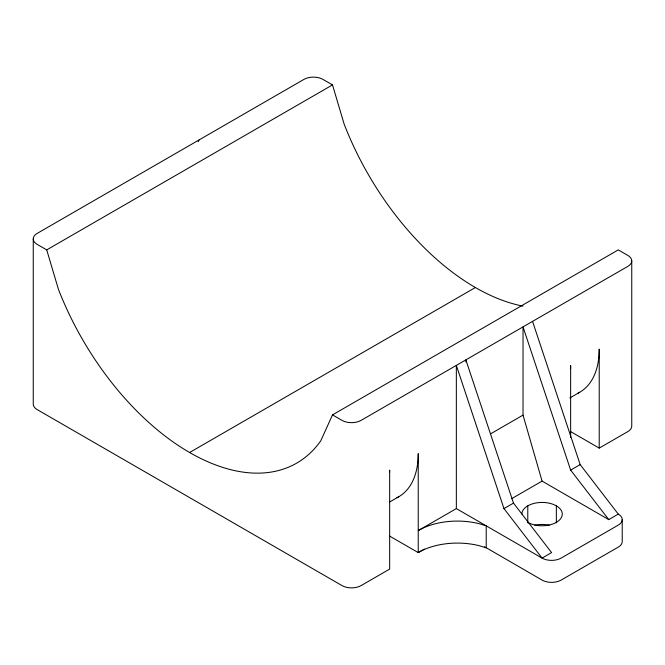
<?xml version="1.0" encoding="UTF-8"?>
<svg xmlns="http://www.w3.org/2000/svg" width="665" height="665" viewBox="0 0 665 665"><rect width="100%" height="100%" fill="white"/><g stroke="black" fill="none" stroke-linecap="round" stroke-linejoin="round"><path stroke-width="1" d="M622.224 519.606L622.224 541.601A13.458 7.772 0 0 1 618.275 547.104L561.119 580.096A13.458 7.772 0 0 1 542.083 580.096L486.655 547.985L479.357 545.741A54.73 31.596 0 0 0 418.235 552.598L389.441 535.982M332.5 414.885L342.026 420.388A13.475 7.78 0 0 0 361.078 420.388L627.802 266.391A13.475 7.78 0 0 0 627.802 255.393L618.275 249.89L332.5 414.885L320.779 440.787A214.197 123.665 60 0 1 58.437 289.325L46.725 249.89L37.198 244.396A13.475 7.78 0 0 1 37.198 233.39L303.922 79.401A13.475 7.78 0 0 1 322.974 79.401L332.5 84.904L344.221 124.338A214.197 123.665 60 0 0 522.989 306.133M198.153 141.72L199.134 139.899M46.725 249.89L332.5 84.904M189.608 452.508L475.392 287.513M490.87 433.671L523.023 415.11L523.023 326.889L570.645 470.105L608.749 519.606L618.275 514.103L580.171 464.602L532.549 321.386M389.773 501.934L398.701 496.772M569.872 397.953L579.697 392.275M618.275 514.103A13.466 7.772 0 0 1 618.275 525.101L561.119 558.101A13.466 7.772 0 0 1 542.075 558.101L456.34 508.6L418.235 530.604A54.73 31.596 0 0 1 479.357 523.746L486.215 525.849L486.215 547.852L484.452 546.838M424.436 549.016L418.235 552.598L418.235 453.605A94.305 54.447 60 0 1 396.922 497.728M511.709 498.634L542.075 481.103L608.749 519.606M570.437 431.485L599.223 448.102L627.802 431.61A13.475 7.78 0 0 0 631.75 426.107L631.75 260.896M513.496 503.106L551.593 552.598L542.075 558.101L503.97 508.6L513.496 503.106L465.866 359.89L465.866 361.959M570.645 470.105L580.171 464.602M503.97 508.6L456.34 365.384L456.34 508.6M523.023 415.11L542.075 481.103M599.223 448.102L599.223 349.108A94.305 54.447 60 0 1 577.91 393.231M570.645 437.47L570.645 365.609A94.305 54.447 60 0 1 570.595 368.734M556.356 505.849L556.356 522.856M527.786 505.849L527.786 522.856M33.25 238.893L33.25 404.104A13.475 7.78 0 0 0 37.198 409.607L342.026 585.599A13.475 7.78 0 0 0 361.078 585.599L389.657 569.099L389.657 470.105A94.305 54.447 60 0 1 389.632 472.192M521.867 514.103A20.208 11.671 0 0 1 547.303 502.831A20.208 11.671 0 0 1 559.573 519.939A20.208 11.671 0 0 1 527.786 522.349M534.835 525.209A20.208 11.671 0 0 1 549.307 525.209"/></g></svg>
